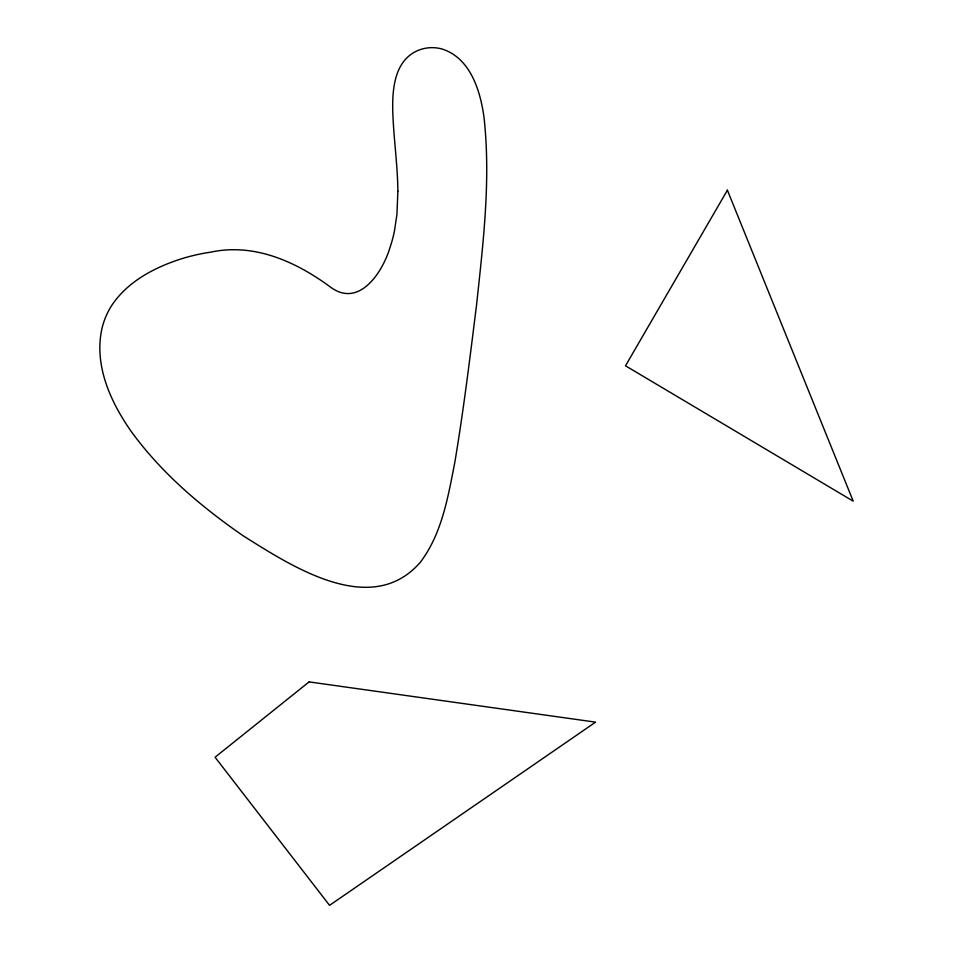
<?xml version="1.0" encoding="UTF-8"?>
<svg xmlns="http://www.w3.org/2000/svg" width="953" height="953" viewBox="0 0 953 953"><rect width="100%" height="100%" fill="white"/><g stroke="black" fill="none" stroke-linecap="round" stroke-linejoin="round"><path stroke-width="1.43" d="M397.866 191.315L396.936 214.461L394.387 231.424A140.889 137.804 52.3 0 1 389.825 248.066C382.629 271.903 359.4 308.224 330.762 287.306C296.407 261.884 254.487 242.741 210.768 252.152A191.601 186.669 9.4 0 0 181.237 258.859C154.589 267.424 127.893 281.338 111.93 305.151A79.004 76.812 25.6 0 0 102.066 328.058C93.656 364.713 110.357 401.618 130.978 431.125C161.2 472.855 201.047 506.651 243.194 535.824C291.261 565.891 370.848 618.7 420.082 562.568C441.942 533.966 447.97 497.192 454.748 462.753C463.563 410.326 469.996 357.53 476.571 304.793C483.195 242.765 490.89 179.998 484.041 117.648C480.431 91.071 470.615 58.216 442.192 49.044A39.24 38.025 83.3 0 0 416.509 51.117C394.256 61.719 392.207 89.713 392.767 111.334C393.577 138.042 397.651 164.571 397.866 191.315M727.401 190.195L625.502 365.797L853.209 501.159L727.401 190.195M309.094 681.895L215.068 757.23L329.559 905.35L595.577 722.148L309.094 681.895"/></g></svg>
